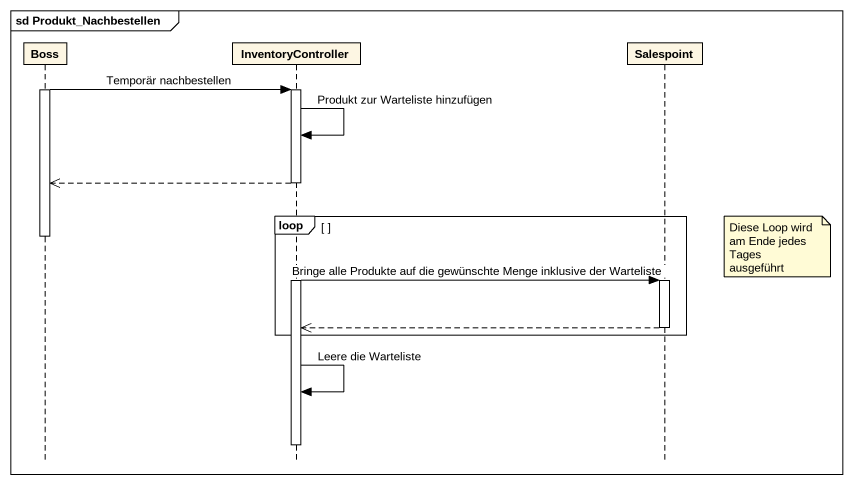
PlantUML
@startuml
mainframe sd Produkt_Nachbestellen
hide footbox
participant Boss
participant InventoryController
participant Salespoint

activate Boss
Boss -> InventoryController : Temporär nachbestellen
activate InventoryController
InventoryController -> InventoryController : Produkt zur Warteliste hinzufügen
InventoryController -->> Boss
loop
  deactivate Boss
  note right of Salespoint : Diese Loop wird am Ende jedes Tages ausgeführt
  InventoryController -> Salespoint : Bringe alle Produkte auf die gewünschte Menge inklusive der Warteliste
  activate Salespoint
  Salespoint -->> InventoryController
  deactivate Salespoint
end
InventoryController -> InventoryController : Leere die Warteliste
deactivate InventoryController
@enduml
